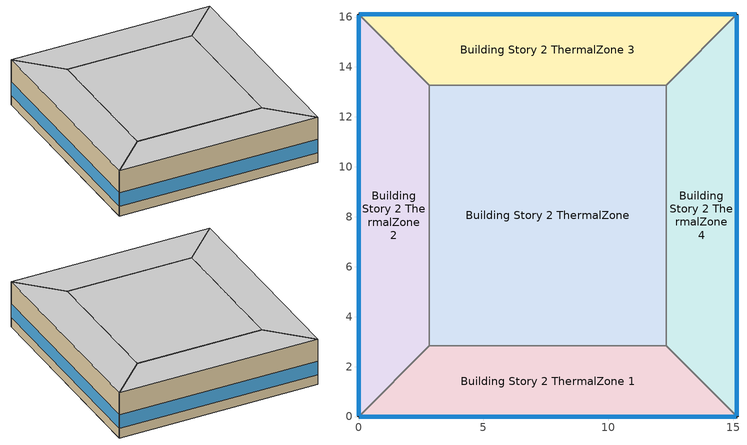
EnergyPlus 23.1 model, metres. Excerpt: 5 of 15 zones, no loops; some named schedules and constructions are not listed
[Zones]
Building Story 2 ThermalZone
 floor adiabatic (Typical Interior Floor): 12.33,2.83 2.83,2.83 2.83,13.28 12.33,13.28 z3.6
 wall adiabatic (Typical Interior Wall): 2.83,2.83 12.33,2.83 12.33,13.28 2.83,13.28 2.83,2.83 z3.6:7.2
 ceiling adiabatic (Typical Interior Ceiling): 12.33,13.28 2.83,13.28 2.83,2.83 12.33,2.83 z7.2
Building Story 2 ThermalZone 1
 floor adiabatic (Typical Interior Ceiling): 15.16,0 0,0 2.83,2.83 12.33,2.83 z3.6
 wall outside (Typical Insulated Steel Framed Exterior Wall R-20.41): 0,0 15.16,0 z3.6:7.2
 wall adiabatic (Typical Interior Wall): 15.16,0 12.33,2.83 2.83,2.83 0,0 z3.6:7.2
 window (U 0.48 SHGC 0.40 Dbl Ref-D Clr 6mm/13mm): 0.03,0 15.13,0 z4.36:5.45
 ceiling adiabatic (Typical Interior Ceiling): 12.33,2.83 2.83,2.83 0,0 15.16,0 z7.2
Building Story 2 ThermalZone 2
 floor adiabatic (Typical Interior Ceiling): 0,0 0,16.1 2.83,13.28 2.83,2.83 z3.6
 wall outside (Typical Insulated Steel Framed Exterior Wall R-20.41): 0,16.1 0,0 z3.6:7.2
 wall adiabatic (Typical Interior Wall): 0,0 2.83,2.83 2.83,13.28 0,16.1 z3.6:7.2
 window (U 0.48 SHGC 0.40 Dbl Ref-D Clr 6mm/13mm): 0,16.08 0,0.03 z4.36:5.45
 ceiling adiabatic (Typical Interior Ceiling): 2.83,2.83 2.83,13.28 0,16.1 0,0 z7.2
Building Story 2 ThermalZone 3
 floor adiabatic (Typical Interior Ceiling): 0,16.1 15.16,16.1 12.33,13.28 2.83,13.28 z3.6
 wall outside (Typical Insulated Steel Framed Exterior Wall R-20.41): 15.16,16.1 0,16.1 z3.6:7.2
 wall adiabatic (Typical Interior Wall): 0,16.1 2.83,13.28 12.33,13.28 15.16,16.1 z3.6:7.2
 window (U 0.48 SHGC 0.40 Dbl Ref-D Clr 6mm/13mm): 15.13,16.1 0.03,16.1 z4.36:5.45
 ceiling adiabatic (Typical Interior Ceiling): 2.83,13.28 12.33,13.28 15.16,16.1 0,16.1 z7.2
Building Story 2 ThermalZone 4
 floor adiabatic (Typical Interior Ceiling): 15.16,16.1 15.16,0 12.33,2.83 12.33,13.28 z3.6
 wall outside (Typical Insulated Steel Framed Exterior Wall R-20.41): 15.16,0 15.16,16.1 z3.6:7.2
 wall adiabatic (Typical Interior Wall): 15.16,16.1 12.33,13.28 12.33,2.83 15.16,0 z3.6:7.2
 window (U 0.48 SHGC 0.40 Dbl Ref-D Clr 6mm/13mm): 15.16,0.03 15.16,16.08 z4.36:5.45
 ceiling adiabatic (Typical Interior Ceiling): 12.33,13.28 12.33,2.83 15.16,0 15.16,16.1 z7.2
[Schedule:Week:Daily]
SchoolSecondary BLDG_LIGHT_LOBBYFLR1_SCH_2013 Week Rule - Jul3-Aug27: SchoolSecondary BLDG_LIGHT_LOBBYFLR1_SCH_2013 Wknd Day 1, SchoolSecondary BLDG_LIGHT_LOBBYFLR1_SCH_2013 Wkdy Day 1, SchoolSecondary BLDG_LIGHT_LOBBYFLR1_SCH_2013 Wkdy Day 1, SchoolSecondary BLDG_LIGHT_LOBBYFLR1_SCH_2013 Wkdy Day 1, SchoolSecondary BLDG_LIGHT_LOBBYFLR1_SCH_2013 Wkdy Day 1, SchoolSecondary BLDG_LIGHT_LOBBYFLR1_SCH_2013 Wkdy Day 1, SchoolSecondary BLDG_LIGHT_LOBBYFLR1_SCH_2013 Wknd Day 1, SchoolSecondary BLDG_LIGHT_LOBBYFLR1_SCH_2013 Default, SchoolSecondary BLDG_LIGHT_LOBBYFLR1_SCH_2013 Summer Design Day, SchoolSecondary BLDG_LIGHT_LOBBYFLR1_SCH_2013 Winter Design Day, SchoolSecondary BLDG_LIGHT_LOBBYFLR1_SCH_2013 Default, SchoolSecondary BLDG_LIGHT_LOBBYFLR1_SCH_2013 Default
SchoolSecondary BLDG_LIGHT_LOBBYFLR1_SCH_2013 Week Rule - Aug28-Sep3: SchoolSecondary BLDG_LIGHT_LOBBYFLR1_SCH_2013 Wknd Day 1, SchoolSecondary BLDG_LIGHT_LOBBYFLR1_SCH_2013 Wkdy Day 1, SchoolSecondary BLDG_LIGHT_LOBBYFLR1_SCH_2013 Wkdy Day 1, SchoolSecondary BLDG_LIGHT_LOBBYFLR1_SCH_2013 Wkdy Day 1, SchoolSecondary BLDG_LIGHT_LOBBYFLR1_SCH_2013 Wkdy Day 2, SchoolSecondary BLDG_LIGHT_LOBBYFLR1_SCH_2013 Wkdy Day 2, SchoolSecondary BLDG_LIGHT_LOBBYFLR1_SCH_2013 Default, SchoolSecondary BLDG_LIGHT_LOBBYFLR1_SCH_2013 Default, SchoolSecondary BLDG_LIGHT_LOBBYFLR1_SCH_2013 Summer Design Day, SchoolSecondary BLDG_LIGHT_LOBBYFLR1_SCH_2013 Winter Design Day, SchoolSecondary BLDG_LIGHT_LOBBYFLR1_SCH_2013 Default, SchoolSecondary BLDG_LIGHT_LOBBYFLR1_SCH_2013 Default
SchoolSecondary BLDG_LIGHT_LOBBYFLR1_SCH_2013 Week Rule - Sep4-Dec31: SchoolSecondary BLDG_LIGHT_LOBBYFLR1_SCH_2013 Default, SchoolSecondary BLDG_LIGHT_LOBBYFLR1_SCH_2013 Wkdy Day 2, SchoolSecondary BLDG_LIGHT_LOBBYFLR1_SCH_2013 Wkdy Day 2, SchoolSecondary BLDG_LIGHT_LOBBYFLR1_SCH_2013 Wkdy Day 2, SchoolSecondary BLDG_LIGHT_LOBBYFLR1_SCH_2013 Wkdy Day 2, SchoolSecondary BLDG_LIGHT_LOBBYFLR1_SCH_2013 Wkdy Day 2, SchoolSecondary BLDG_LIGHT_LOBBYFLR1_SCH_2013 Default, SchoolSecondary BLDG_LIGHT_LOBBYFLR1_SCH_2013 Default, SchoolSecondary BLDG_LIGHT_LOBBYFLR1_SCH_2013 Summer Design Day, SchoolSecondary BLDG_LIGHT_LOBBYFLR1_SCH_2013 Winter Design Day, SchoolSecondary BLDG_LIGHT_LOBBYFLR1_SCH_2013 Default, SchoolSecondary BLDG_LIGHT_LOBBYFLR1_SCH_2013 Default
SchoolSecondary BLDG_LIGHT_MECHANICAL_SCH_2013 Week Rule - Jan1-Jan1: SchoolSecondary BLDG_LIGHT_MECHANICAL_SCH_2013 Wknd Day, SchoolSecondary BLDG_LIGHT_MECHANICAL_SCH_2013 Wknd Day, SchoolSecondary BLDG_LIGHT_MECHANICAL_SCH_2013 Wknd Day, SchoolSecondary BLDG_LIGHT_MECHANICAL_SCH_2013 Wknd Day, SchoolSecondary BLDG_LIGHT_MECHANICAL_SCH_2013 Wknd Day, SchoolSecondary BLDG_LIGHT_MECHANICAL_SCH_2013 Wknd Day, SchoolSecondary BLDG_LIGHT_MECHANICAL_SCH_2013 Wknd Day, SchoolSecondary BLDG_LIGHT_MECHANICAL_SCH_2013 Default, SchoolSecondary BLDG_LIGHT_MECHANICAL_SCH_2013 Summer Design Day, SchoolSecondary BLDG_LIGHT_MECHANICAL_SCH_2013 Winter Design Day, SchoolSecondary BLDG_LIGHT_MECHANICAL_SCH_2013 Default, SchoolSecondary BLDG_LIGHT_MECHANICAL_SCH_2013 Default
SchoolSecondary BLDG_LIGHT_MECHANICAL_SCH_2013 Week Rule - Jan2-Jun25: SchoolSecondary BLDG_LIGHT_MECHANICAL_SCH_2013 Wknd Day, SchoolSecondary BLDG_LIGHT_MECHANICAL_SCH_2013 Wkdy Day, SchoolSecondary BLDG_LIGHT_MECHANICAL_SCH_2013 Wkdy Day, SchoolSecondary BLDG_LIGHT_MECHANICAL_SCH_2013 Wkdy Day, SchoolSecondary BLDG_LIGHT_MECHANICAL_SCH_2013 Wkdy Day, SchoolSecondary BLDG_LIGHT_MECHANICAL_SCH_2013 Wkdy Day, SchoolSecondary BLDG_LIGHT_MECHANICAL_SCH_2013 Wknd Day, SchoolSecondary BLDG_LIGHT_MECHANICAL_SCH_2013 Default, SchoolSecondary BLDG_LIGHT_MECHANICAL_SCH_2013 Summer Design Day, SchoolSecondary BLDG_LIGHT_MECHANICAL_SCH_2013 Winter Design Day, SchoolSecondary BLDG_LIGHT_MECHANICAL_SCH_2013 Default, SchoolSecondary BLDG_LIGHT_MECHANICAL_SCH_2013 Default
SchoolSecondary BLDG_LIGHT_MECHANICAL_SCH_2013 Week Rule - Jun26-Jul2: SchoolSecondary BLDG_LIGHT_MECHANICAL_SCH_2013 Wknd Day, SchoolSecondary BLDG_LIGHT_MECHANICAL_SCH_2013 Wkdy Day, SchoolSecondary BLDG_LIGHT_MECHANICAL_SCH_2013 Wkdy Day, SchoolSecondary BLDG_LIGHT_MECHANICAL_SCH_2013 Wkdy Day, SchoolSecondary BLDG_LIGHT_MECHANICAL_SCH_2013 Wkdy Day, SchoolSecondary BLDG_LIGHT_MECHANICAL_SCH_2013 Wkdy Day 1, SchoolSecondary BLDG_LIGHT_MECHANICAL_SCH_2013 Wknd Day 1, SchoolSecondary BLDG_LIGHT_MECHANICAL_SCH_2013 Default, SchoolSecondary BLDG_LIGHT_MECHANICAL_SCH_2013 Summer Design Day, SchoolSecondary BLDG_LIGHT_MECHANICAL_SCH_2013 Winter Design Day, SchoolSecondary BLDG_LIGHT_MECHANICAL_SCH_2013 Default, SchoolSecondary BLDG_LIGHT_MECHANICAL_SCH_2013 Default
SchoolSecondary BLDG_LIGHT_MECHANICAL_SCH_2013 Week Rule - Jul3-Aug27: SchoolSecondary BLDG_LIGHT_MECHANICAL_SCH_2013 Wknd Day 1, SchoolSecondary BLDG_LIGHT_MECHANICAL_SCH_2013 Wkdy Day 1, SchoolSecondary BLDG_LIGHT_MECHANICAL_SCH_2013 Wkdy Day 1, SchoolSecondary BLDG_LIGHT_MECHANICAL_SCH_2013 Wkdy Day 1, SchoolSecondary BLDG_LIGHT_MECHANICAL_SCH_2013 Wkdy Day 1, SchoolSecondary BLDG_LIGHT_MECHANICAL_SCH_2013 Wkdy Day 1, SchoolSecondary BLDG_LIGHT_MECHANICAL_SCH_2013 Wknd Day 1, SchoolSecondary BLDG_LIGHT_MECHANICAL_SCH_2013 Default, SchoolSecondary BLDG_LIGHT_MECHANICAL_SCH_2013 Summer Design Day, SchoolSecondary BLDG_LIGHT_MECHANICAL_SCH_2013 Winter Design Day, SchoolSecondary BLDG_LIGHT_MECHANICAL_SCH_2013 Default, SchoolSecondary BLDG_LIGHT_MECHANICAL_SCH_2013 Default
SchoolSecondary BLDG_LIGHT_MECHANICAL_SCH_2013 Week Rule - Aug28-Sep3: SchoolSecondary BLDG_LIGHT_MECHANICAL_SCH_2013 Wknd Day 1, SchoolSecondary BLDG_LIGHT_MECHANICAL_SCH_2013 Wkdy Day 1, SchoolSecondary BLDG_LIGHT_MECHANICAL_SCH_2013 Wkdy Day 1, SchoolSecondary BLDG_LIGHT_MECHANICAL_SCH_2013 Wkdy Day 1, SchoolSecondary BLDG_LIGHT_MECHANICAL_SCH_2013 Wkdy Day 2, SchoolSecondary BLDG_LIGHT_MECHANICAL_SCH_2013 Wkdy Day 2, SchoolSecondary BLDG_LIGHT_MECHANICAL_SCH_2013 Default, SchoolSecondary BLDG_LIGHT_MECHANICAL_SCH_2013 Default, SchoolSecondary BLDG_LIGHT_MECHANICAL_SCH_2013 Summer Design Day, SchoolSecondary BLDG_LIGHT_MECHANICAL_SCH_2013 Winter Design Day, SchoolSecondary BLDG_LIGHT_MECHANICAL_SCH_2013 Default, SchoolSecondary BLDG_LIGHT_MECHANICAL_SCH_2013 Default
SchoolSecondary BLDG_LIGHT_MECHANICAL_SCH_2013 Week Rule - Sep4-Dec31: SchoolSecondary BLDG_LIGHT_MECHANICAL_SCH_2013 Default, SchoolSecondary BLDG_LIGHT_MECHANICAL_SCH_2013 Wkdy Day 2, SchoolSecondary BLDG_LIGHT_MECHANICAL_SCH_2013 Wkdy Day 2, SchoolSecondary BLDG_LIGHT_MECHANICAL_SCH_2013 Wkdy Day 2, SchoolSecondary BLDG_LIGHT_MECHANICAL_SCH_2013 Wkdy Day 2, SchoolSecondary BLDG_LIGHT_MECHANICAL_SCH_2013 Wkdy Day 2, SchoolSecondary BLDG_LIGHT_MECHANICAL_SCH_2013 Default, SchoolSecondary BLDG_LIGHT_MECHANICAL_SCH_2013 Default, SchoolSecondary BLDG_LIGHT_MECHANICAL_SCH_2013 Summer Design Day, SchoolSecondary BLDG_LIGHT_MECHANICAL_SCH_2013 Winter Design Day, SchoolSecondary BLDG_LIGHT_MECHANICAL_SCH_2013 Default, SchoolSecondary BLDG_LIGHT_MECHANICAL_SCH_2013 Default
SchoolSecondary BLDG_LIGHT_OFFICE_SCH_2013 Week Rule - Jan1-Jan1: SchoolSecondary BLDG_LIGHT_OFFICE_SCH_2013 Wknd Day, SchoolSecondary BLDG_LIGHT_OFFICE_SCH_2013 Wknd Day, SchoolSecondary BLDG_LIGHT_OFFICE_SCH_2013 Wknd Day, SchoolSecondary BLDG_LIGHT_OFFICE_SCH_2013 Wknd Day, SchoolSecondary BLDG_LIGHT_OFFICE_SCH_2013 Wknd Day, SchoolSecondary BLDG_LIGHT_OFFICE_SCH_2013 Wknd Day, SchoolSecondary BLDG_LIGHT_OFFICE_SCH_2013 Wknd Day, SchoolSecondary BLDG_LIGHT_OFFICE_SCH_2013 Default, SchoolSecondary BLDG_LIGHT_OFFICE_SCH_2013 Summer Design Day, SchoolSecondary BLDG_LIGHT_OFFICE_SCH_2013 Winter Design Day, SchoolSecondary BLDG_LIGHT_OFFICE_SCH_2013 Default, SchoolSecondary BLDG_LIGHT_OFFICE_SCH_2013 Default
SchoolSecondary BLDG_LIGHT_OFFICE_SCH_2013 Week Rule - Jan2-Jun25: SchoolSecondary BLDG_LIGHT_OFFICE_SCH_2013 Wknd Day, SchoolSecondary BLDG_LIGHT_OFFICE_SCH_2013 Wkdy Day, SchoolSecondary BLDG_LIGHT_OFFICE_SCH_2013 Wkdy Day, SchoolSecondary BLDG_LIGHT_OFFICE_SCH_2013 Wkdy Day, SchoolSecondary BLDG_LIGHT_OFFICE_SCH_2013 Wkdy Day, SchoolSecondary BLDG_LIGHT_OFFICE_SCH_2013 Wkdy Day, SchoolSecondary BLDG_LIGHT_OFFICE_SCH_2013 Wknd Day, SchoolSecondary BLDG_LIGHT_OFFICE_SCH_2013 Default, SchoolSecondary BLDG_LIGHT_OFFICE_SCH_2013 Summer Design Day, SchoolSecondary BLDG_LIGHT_OFFICE_SCH_2013 Winter Design Day, SchoolSecondary BLDG_LIGHT_OFFICE_SCH_2013 Default, SchoolSecondary BLDG_LIGHT_OFFICE_SCH_2013 Default
SchoolSecondary BLDG_LIGHT_OFFICE_SCH_2013 Week Rule - Jun26-Jul2: SchoolSecondary BLDG_LIGHT_OFFICE_SCH_2013 Wknd Day, SchoolSecondary BLDG_LIGHT_OFFICE_SCH_2013 Wkdy Day, SchoolSecondary BLDG_LIGHT_OFFICE_SCH_2013 Wkdy Day, SchoolSecondary BLDG_LIGHT_OFFICE_SCH_2013 Wkdy Day, SchoolSecondary BLDG_LIGHT_OFFICE_SCH_2013 Wkdy Day, SchoolSecondary BLDG_LIGHT_OFFICE_SCH_2013 Wkdy Day 1, SchoolSecondary BLDG_LIGHT_OFFICE_SCH_2013 Wknd Day 1, SchoolSecondary BLDG_LIGHT_OFFICE_SCH_2013 Default, SchoolSecondary BLDG_LIGHT_OFFICE_SCH_2013 Summer Design Day, SchoolSecondary BLDG_LIGHT_OFFICE_SCH_2013 Winter Design Day, SchoolSecondary BLDG_LIGHT_OFFICE_SCH_2013 Default, SchoolSecondary BLDG_LIGHT_OFFICE_SCH_2013 Default
SchoolSecondary BLDG_LIGHT_OFFICE_SCH_2013 Week Rule - Jul3-Aug27: SchoolSecondary BLDG_LIGHT_OFFICE_SCH_2013 Wknd Day 1, SchoolSecondary BLDG_LIGHT_OFFICE_SCH_2013 Wkdy Day 1, SchoolSecondary BLDG_LIGHT_OFFICE_SCH_2013 Wkdy Day 1, SchoolSecondary BLDG_LIGHT_OFFICE_SCH_2013 Wkdy Day 1, SchoolSecondary BLDG_LIGHT_OFFICE_SCH_2013 Wkdy Day 1, SchoolSecondary BLDG_LIGHT_OFFICE_SCH_2013 Wkdy Day 1, SchoolSecondary BLDG_LIGHT_OFFICE_SCH_2013 Wknd Day 1, SchoolSecondary BLDG_LIGHT_OFFICE_SCH_2013 Default, SchoolSecondary BLDG_LIGHT_OFFICE_SCH_2013 Summer Design Day, SchoolSecondary BLDG_LIGHT_OFFICE_SCH_2013 Winter Design Day, SchoolSecondary BLDG_LIGHT_OFFICE_SCH_2013 Default, SchoolSecondary BLDG_LIGHT_OFFICE_SCH_2013 Default
SchoolSecondary BLDG_LIGHT_OFFICE_SCH_2013 Week Rule - Aug28-Sep3: SchoolSecondary BLDG_LIGHT_OFFICE_SCH_2013 Wknd Day 1, SchoolSecondary BLDG_LIGHT_OFFICE_SCH_2013 Wkdy Day 1, SchoolSecondary BLDG_LIGHT_OFFICE_SCH_2013 Wkdy Day 1, SchoolSecondary BLDG_LIGHT_OFFICE_SCH_2013 Wkdy Day 1, SchoolSecondary BLDG_LIGHT_OFFICE_SCH_2013 Wkdy Day 2, SchoolSecondary BLDG_LIGHT_OFFICE_SCH_2013 Wkdy Day 2, SchoolSecondary BLDG_LIGHT_OFFICE_SCH_2013 Default, SchoolSecondary BLDG_LIGHT_OFFICE_SCH_2013 Default, SchoolSecondary BLDG_LIGHT_OFFICE_SCH_2013 Summer Design Day, SchoolSecondary BLDG_LIGHT_OFFICE_SCH_2013 Winter Design Day, SchoolSecondary BLDG_LIGHT_OFFICE_SCH_2013 Default, SchoolSecondary BLDG_LIGHT_OFFICE_SCH_2013 Default
SchoolSecondary BLDG_LIGHT_OFFICE_SCH_2013 Week Rule - Sep4-Dec31: SchoolSecondary BLDG_LIGHT_OFFICE_SCH_2013 Default, SchoolSecondary BLDG_LIGHT_OFFICE_SCH_2013 Wkdy Day 2, SchoolSecondary BLDG_LIGHT_OFFICE_SCH_2013 Wkdy Day 2, SchoolSecondary BLDG_LIGHT_OFFICE_SCH_2013 Wkdy Day 2, SchoolSecondary BLDG_LIGHT_OFFICE_SCH_2013 Wkdy Day 2, SchoolSecondary BLDG_LIGHT_OFFICE_SCH_2013 Wkdy Day 2, SchoolSecondary BLDG_LIGHT_OFFICE_SCH_2013 Default, SchoolSecondary BLDG_LIGHT_OFFICE_SCH_2013 Default, SchoolSecondary BLDG_LIGHT_OFFICE_SCH_2013 Summer Design Day, SchoolSecondary BLDG_LIGHT_OFFICE_SCH_2013 Winter Design Day, SchoolSecondary BLDG_LIGHT_OFFICE_SCH_2013 Default, SchoolSecondary BLDG_LIGHT_OFFICE_SCH_2013 Default
SchoolSecondary BLDG_LIGHT_BATH_SCH_2013 Week Rule - Jan1-Jan1: SchoolSecondary BLDG_LIGHT_BATH_SCH_2013 Wknd Day, SchoolSecondary BLDG_LIGHT_BATH_SCH_2013 Wknd Day, SchoolSecondary BLDG_LIGHT_BATH_SCH_2013 Wknd Day, SchoolSecondary BLDG_LIGHT_BATH_SCH_2013 Wknd Day, SchoolSecondary BLDG_LIGHT_BATH_SCH_2013 Wknd Day, SchoolSecondary BLDG_LIGHT_BATH_SCH_2013 Wknd Day, SchoolSecondary BLDG_LIGHT_BATH_SCH_2013 Wknd Day, SchoolSecondary BLDG_LIGHT_BATH_SCH_2013 Default, SchoolSecondary BLDG_LIGHT_BATH_SCH_2013 Summer Design Day, SchoolSecondary BLDG_LIGHT_BATH_SCH_2013 Winter Design Day, SchoolSecondary BLDG_LIGHT_BATH_SCH_2013 Default, SchoolSecondary BLDG_LIGHT_BATH_SCH_2013 Default
SchoolSecondary BLDG_LIGHT_BATH_SCH_2013 Week Rule - Jan2-Jun25: SchoolSecondary BLDG_LIGHT_BATH_SCH_2013 Wknd Day, SchoolSecondary BLDG_LIGHT_BATH_SCH_2013 Wkdy Day, SchoolSecondary BLDG_LIGHT_BATH_SCH_2013 Wkdy Day, SchoolSecondary BLDG_LIGHT_BATH_SCH_2013 Wkdy Day, SchoolSecondary BLDG_LIGHT_BATH_SCH_2013 Wkdy Day, SchoolSecondary BLDG_LIGHT_BATH_SCH_2013 Wkdy Day, SchoolSecondary BLDG_LIGHT_BATH_SCH_2013 Wknd Day, SchoolSecondary BLDG_LIGHT_BATH_SCH_2013 Default, SchoolSecondary BLDG_LIGHT_BATH_SCH_2013 Summer Design Day, SchoolSecondary BLDG_LIGHT_BATH_SCH_2013 Winter Design Day, SchoolSecondary BLDG_LIGHT_BATH_SCH_2013 Default, SchoolSecondary BLDG_LIGHT_BATH_SCH_2013 Default
SchoolSecondary BLDG_LIGHT_BATH_SCH_2013 Week Rule - Jun26-Jul2: SchoolSecondary BLDG_LIGHT_BATH_SCH_2013 Wknd Day, SchoolSecondary BLDG_LIGHT_BATH_SCH_2013 Wkdy Day, SchoolSecondary BLDG_LIGHT_BATH_SCH_2013 Wkdy Day, SchoolSecondary BLDG_LIGHT_BATH_SCH_2013 Wkdy Day, SchoolSecondary BLDG_LIGHT_BATH_SCH_2013 Wkdy Day, SchoolSecondary BLDG_LIGHT_BATH_SCH_2013 Wkdy Day 1, SchoolSecondary BLDG_LIGHT_BATH_SCH_2013 Wknd Day 1, SchoolSecondary BLDG_LIGHT_BATH_SCH_2013 Default, SchoolSecondary BLDG_LIGHT_BATH_SCH_2013 Summer Design Day, SchoolSecondary BLDG_LIGHT_BATH_SCH_2013 Winter Design Day, SchoolSecondary BLDG_LIGHT_BATH_SCH_2013 Default, SchoolSecondary BLDG_LIGHT_BATH_SCH_2013 Default
SchoolSecondary BLDG_LIGHT_BATH_SCH_2013 Week Rule - Jul3-Aug27: SchoolSecondary BLDG_LIGHT_BATH_SCH_2013 Wknd Day 1, SchoolSecondary BLDG_LIGHT_BATH_SCH_2013 Wkdy Day 1, SchoolSecondary BLDG_LIGHT_BATH_SCH_2013 Wkdy Day 1, SchoolSecondary BLDG_LIGHT_BATH_SCH_2013 Wkdy Day 1, SchoolSecondary BLDG_LIGHT_BATH_SCH_2013 Wkdy Day 1, SchoolSecondary BLDG_LIGHT_BATH_SCH_2013 Wkdy Day 1, SchoolSecondary BLDG_LIGHT_BATH_SCH_2013 Wknd Day 1, SchoolSecondary BLDG_LIGHT_BATH_SCH_2013 Default, SchoolSecondary BLDG_LIGHT_BATH_SCH_2013 Summer Design Day, SchoolSecondary BLDG_LIGHT_BATH_SCH_2013 Winter Design Day, SchoolSecondary BLDG_LIGHT_BATH_SCH_2013 Default, SchoolSecondary BLDG_LIGHT_BATH_SCH_2013 Default
SchoolSecondary BLDG_LIGHT_BATH_SCH_2013 Week Rule - Aug28-Sep3: SchoolSecondary BLDG_LIGHT_BATH_SCH_2013 Wknd Day 1, SchoolSecondary BLDG_LIGHT_BATH_SCH_2013 Wkdy Day 1, SchoolSecondary BLDG_LIGHT_BATH_SCH_2013 Wkdy Day 1, SchoolSecondary BLDG_LIGHT_BATH_SCH_2013 Wkdy Day 1, SchoolSecondary BLDG_LIGHT_BATH_SCH_2013 Wkdy Day 2, SchoolSecondary BLDG_LIGHT_BATH_SCH_2013 Wkdy Day 2, SchoolSecondary BLDG_LIGHT_BATH_SCH_2013 Default, SchoolSecondary BLDG_LIGHT_BATH_SCH_2013 Default, SchoolSecondary BLDG_LIGHT_BATH_SCH_2013 Summer Design Day, SchoolSecondary BLDG_LIGHT_BATH_SCH_2013 Winter Design Day, SchoolSecondary BLDG_LIGHT_BATH_SCH_2013 Default, SchoolSecondary BLDG_LIGHT_BATH_SCH_2013 Default
SchoolSecondary BLDG_LIGHT_BATH_SCH_2013 Week Rule - Sep4-Dec31: SchoolSecondary BLDG_LIGHT_BATH_SCH_2013 Default, SchoolSecondary BLDG_LIGHT_BATH_SCH_2013 Wkdy Day 2, SchoolSecondary BLDG_LIGHT_BATH_SCH_2013 Wkdy Day 2, SchoolSecondary BLDG_LIGHT_BATH_SCH_2013 Wkdy Day 2, SchoolSecondary BLDG_LIGHT_BATH_SCH_2013 Wkdy Day 2, SchoolSecondary BLDG_LIGHT_BATH_SCH_2013 Wkdy Day 2, SchoolSecondary BLDG_LIGHT_BATH_SCH_2013 Default, SchoolSecondary BLDG_LIGHT_BATH_SCH_2013 Default, SchoolSecondary BLDG_LIGHT_BATH_SCH_2013 Summer Design Day, SchoolSecondary BLDG_LIGHT_BATH_SCH_2013 Winter Design Day, SchoolSecondary BLDG_LIGHT_BATH_SCH_2013 Default, SchoolSecondary BLDG_LIGHT_BATH_SCH_2013 Default
SchoolSecondary BLDG_OCC_SCH_Auditorium Week Rule - Jan1-Jan1: SchoolSecondary BLDG_OCC_SCH_Auditorium Wknd Day, SchoolSecondary BLDG_OCC_SCH_Auditorium Wknd Day, SchoolSecondary BLDG_OCC_SCH_Auditorium Wknd Day, SchoolSecondary BLDG_OCC_SCH_Auditorium Wknd Day, SchoolSecondary BLDG_OCC_SCH_Auditorium Wknd Day, SchoolSecondary BLDG_OCC_SCH_Auditorium Wknd Day, SchoolSecondary BLDG_OCC_SCH_Auditorium Wknd Day, SchoolSecondary BLDG_OCC_SCH_Auditorium Default, SchoolSecondary BLDG_OCC_SCH_Auditorium Summer Design Day, SchoolSecondary BLDG_OCC_SCH_Auditorium Winter Design Day, SchoolSecondary BLDG_OCC_SCH_Auditorium Default, SchoolSecondary BLDG_OCC_SCH_Auditorium Default
SchoolSecondary BLDG_OCC_SCH_Auditorium Week Rule - Jan2-Jun25: SchoolSecondary BLDG_OCC_SCH_Auditorium Wknd Day, SchoolSecondary BLDG_OCC_SCH_Auditorium Wkdy|SmrDsn Day, SchoolSecondary BLDG_OCC_SCH_Auditorium Wkdy|SmrDsn Day, SchoolSecondary BLDG_OCC_SCH_Auditorium Wkdy|SmrDsn Day, SchoolSecondary BLDG_OCC_SCH_Auditorium Wkdy|SmrDsn Day, SchoolSecondary BLDG_OCC_SCH_Auditorium Wkdy|SmrDsn Day, SchoolSecondary BLDG_OCC_SCH_Auditorium Wknd Day, SchoolSecondary BLDG_OCC_SCH_Auditorium Default, SchoolSecondary BLDG_OCC_SCH_Auditorium Summer Design Day, SchoolSecondary BLDG_OCC_SCH_Auditorium Winter Design Day, SchoolSecondary BLDG_OCC_SCH_Auditorium Default, SchoolSecondary BLDG_OCC_SCH_Auditorium Default
SchoolSecondary BLDG_OCC_SCH_Auditorium Week Rule - Jun26-Jul2: SchoolSecondary BLDG_OCC_SCH_Auditorium Wknd Day, SchoolSecondary BLDG_OCC_SCH_Auditorium Wkdy|SmrDsn Day, SchoolSecondary BLDG_OCC_SCH_Auditorium Wkdy|SmrDsn Day, SchoolSecondary BLDG_OCC_SCH_Auditorium Wkdy|SmrDsn Day, SchoolSecondary BLDG_OCC_SCH_Auditorium Wkdy|SmrDsn Day, SchoolSecondary BLDG_OCC_SCH_Auditorium Wkdy|SmrDsn Day 1, SchoolSecondary BLDG_OCC_SCH_Auditorium Wknd Day 1, SchoolSecondary BLDG_OCC_SCH_Auditorium Default, SchoolSecondary BLDG_OCC_SCH_Auditorium Summer Design Day, SchoolSecondary BLDG_OCC_SCH_Auditorium Winter Design Day, SchoolSecondary BLDG_OCC_SCH_Auditorium Default, SchoolSecondary BLDG_OCC_SCH_Auditorium Default
SchoolSecondary BLDG_OCC_SCH_Auditorium Week Rule - Jul3-Aug27: SchoolSecondary BLDG_OCC_SCH_Auditorium Wknd Day 1, SchoolSecondary BLDG_OCC_SCH_Auditorium Wkdy|SmrDsn Day 1, SchoolSecondary BLDG_OCC_SCH_Auditorium Wkdy|SmrDsn Day 1, SchoolSecondary BLDG_OCC_SCH_Auditorium Wkdy|SmrDsn Day 1, SchoolSecondary BLDG_OCC_SCH_Auditorium Wkdy|SmrDsn Day 1, SchoolSecondary BLDG_OCC_SCH_Auditorium Wkdy|SmrDsn Day 1, SchoolSecondary BLDG_OCC_SCH_Auditorium Wknd Day 1, SchoolSecondary BLDG_OCC_SCH_Auditorium Default, SchoolSecondary BLDG_OCC_SCH_Auditorium Summer Design Day, SchoolSecondary BLDG_OCC_SCH_Auditorium Winter Design Day, SchoolSecondary BLDG_OCC_SCH_Auditorium Default, SchoolSecondary BLDG_OCC_SCH_Auditorium Default
SchoolSecondary BLDG_OCC_SCH_Auditorium Week Rule - Aug28-Sep3: SchoolSecondary BLDG_OCC_SCH_Auditorium Wknd Day 1, SchoolSecondary BLDG_OCC_SCH_Auditorium Wkdy|SmrDsn Day 1, SchoolSecondary BLDG_OCC_SCH_Auditorium Wkdy|SmrDsn Day 1, SchoolSecondary BLDG_OCC_SCH_Auditorium Wkdy|SmrDsn Day 1, SchoolSecondary BLDG_OCC_SCH_Auditorium Wkdy|SmrDsn Day 2, SchoolSecondary BLDG_OCC_SCH_Auditorium Wkdy|SmrDsn Day 2, SchoolSecondary BLDG_OCC_SCH_Auditorium Default, SchoolSecondary BLDG_OCC_SCH_Auditorium Default, SchoolSecondary BLDG_OCC_SCH_Auditorium Summer Design Day, SchoolSecondary BLDG_OCC_SCH_Auditorium Winter Design Day, SchoolSecondary BLDG_OCC_SCH_Auditorium Default, SchoolSecondary BLDG_OCC_SCH_Auditorium Default
SchoolSecondary BLDG_OCC_SCH_Auditorium Week Rule - Sep4-Dec31: SchoolSecondary BLDG_OCC_SCH_Auditorium Default, SchoolSecondary BLDG_OCC_SCH_Auditorium Wkdy|SmrDsn Day 2, SchoolSecondary BLDG_OCC_SCH_Auditorium Wkdy|SmrDsn Day 2, SchoolSecondary BLDG_OCC_SCH_Auditorium Wkdy|SmrDsn Day 2, SchoolSecondary BLDG_OCC_SCH_Auditorium Wkdy|SmrDsn Day 2, SchoolSecondary BLDG_OCC_SCH_Auditorium Wkdy|SmrDsn Day 2, SchoolSecondary BLDG_OCC_SCH_Auditorium Default, SchoolSecondary BLDG_OCC_SCH_Auditorium Default, SchoolSecondary BLDG_OCC_SCH_Auditorium Summer Design Day, SchoolSecondary BLDG_OCC_SCH_Auditorium Winter Design Day, SchoolSecondary BLDG_OCC_SCH_Auditorium Default, SchoolSecondary BLDG_OCC_SCH_Auditorium Default
SchoolSecondary ACTIVITY_SCH Week Rule - Jan1-Dec31: SchoolSecondary ACTIVITY_SCH Default, SchoolSecondary ACTIVITY_SCH Default, SchoolSecondary ACTIVITY_SCH Default, SchoolSecondary ACTIVITY_SCH Default, SchoolSecondary ACTIVITY_SCH Default, SchoolSecondary ACTIVITY_SCH Default, SchoolSecondary ACTIVITY_SCH Default, SchoolSecondary ACTIVITY_SCH Default, SchoolSecondary ACTIVITY_SCH Summer Design Day, SchoolSecondary ACTIVITY_SCH Winter Design Day, SchoolSecondary ACTIVITY_SCH Default, SchoolSecondary ACTIVITY_SCH Default
Work Efficiency Schedule Week Rule - Jan1-Dec31: Work Efficiency Schedule Default, Work Efficiency Schedule Default, Work Efficiency Schedule Default, Work Efficiency Schedule Default, Work Efficiency Schedule Default, Work Efficiency Schedule Default, Work Efficiency Schedule Default, Work Efficiency Schedule Default, Work Efficiency Schedule Default, Work Efficiency Schedule Default, Work Efficiency Schedule Default, Work Efficiency Schedule Default
Clothing Schedule Week Rule - Jan1-Dec31: Clothing Schedule Default Winter Clothes, Clothing Schedule Default Winter Clothes, Clothing Schedule Default Winter Clothes, Clothing Schedule Default Winter Clothes, Clothing Schedule Default Winter Clothes, Clothing Schedule Default Winter Clothes, Clothing Schedule Default Winter Clothes, Clothing Schedule Default Winter Clothes, Clothing Schedule Default Winter Clothes, Clothing Schedule Default Winter Clothes, Clothing Schedule Default Winter Clothes, Clothing Schedule Default Winter Clothes
Air Velocity Schedule Week Rule - Jan1-Dec31: Air Velocity Schedule Default, Air Velocity Schedule Default, Air Velocity Schedule Default, Air Velocity Schedule Default, Air Velocity Schedule Default, Air Velocity Schedule Default, Air Velocity Schedule Default, Air Velocity Schedule Default, Air Velocity Schedule Default, Air Velocity Schedule Default, Air Velocity Schedule Default, Air Velocity Schedule Default
SchoolSecondary BLDG_OCC_SCH_Cafeteria Week Rule - Jan1-Jan1: SchoolSecondary BLDG_OCC_SCH_Cafeteria Wknd Day, SchoolSecondary BLDG_OCC_SCH_Cafeteria Wknd Day, SchoolSecondary BLDG_OCC_SCH_Cafeteria Wknd Day, SchoolSecondary BLDG_OCC_SCH_Cafeteria Wknd Day, SchoolSecondary BLDG_OCC_SCH_Cafeteria Wknd Day, SchoolSecondary BLDG_OCC_SCH_Cafeteria Wknd Day, SchoolSecondary BLDG_OCC_SCH_Cafeteria Wknd Day, SchoolSecondary BLDG_OCC_SCH_Cafeteria Default, SchoolSecondary BLDG_OCC_SCH_Cafeteria Summer Design Day, SchoolSecondary BLDG_OCC_SCH_Cafeteria Winter Design Day, SchoolSecondary BLDG_OCC_SCH_Cafeteria Default, SchoolSecondary BLDG_OCC_SCH_Cafeteria Default
SchoolSecondary BLDG_OCC_SCH_Cafeteria Week Rule - Jan2-Jun25: SchoolSecondary BLDG_OCC_SCH_Cafeteria Wknd Day, SchoolSecondary BLDG_OCC_SCH_Cafeteria Wkdy|SmrDsn Day, SchoolSecondary BLDG_OCC_SCH_Cafeteria Wkdy|SmrDsn Day, SchoolSecondary BLDG_OCC_SCH_Cafeteria Wkdy|SmrDsn Day, SchoolSecondary BLDG_OCC_SCH_Cafeteria Wkdy|SmrDsn Day, SchoolSecondary BLDG_OCC_SCH_Cafeteria Wkdy|SmrDsn Day, SchoolSecondary BLDG_OCC_SCH_Cafeteria Wknd Day, SchoolSecondary BLDG_OCC_SCH_Cafeteria Default, SchoolSecondary BLDG_OCC_SCH_Cafeteria Summer Design Day, SchoolSecondary BLDG_OCC_SCH_Cafeteria Winter Design Day, SchoolSecondary BLDG_OCC_SCH_Cafeteria Default, SchoolSecondary BLDG_OCC_SCH_Cafeteria Default
SchoolSecondary BLDG_OCC_SCH_Cafeteria Week Rule - Jun26-Jul2: SchoolSecondary BLDG_OCC_SCH_Cafeteria Wknd Day, SchoolSecondary BLDG_OCC_SCH_Cafeteria Wkdy|SmrDsn Day, SchoolSecondary BLDG_OCC_SCH_Cafeteria Wkdy|SmrDsn Day, SchoolSecondary BLDG_OCC_SCH_Cafeteria Wkdy|SmrDsn Day, SchoolSecondary BLDG_OCC_SCH_Cafeteria Wkdy|SmrDsn Day, SchoolSecondary BLDG_OCC_SCH_Cafeteria Wkdy|SmrDsn Day 1, SchoolSecondary BLDG_OCC_SCH_Cafeteria Wknd Day 1, SchoolSecondary BLDG_OCC_SCH_Cafeteria Default, SchoolSecondary BLDG_OCC_SCH_Cafeteria Summer Design Day, SchoolSecondary BLDG_OCC_SCH_Cafeteria Winter Design Day, SchoolSecondary BLDG_OCC_SCH_Cafeteria Default, SchoolSecondary BLDG_OCC_SCH_Cafeteria Default
SchoolSecondary BLDG_OCC_SCH_Cafeteria Week Rule - Jul3-Aug27: SchoolSecondary BLDG_OCC_SCH_Cafeteria Wknd Day 1, SchoolSecondary BLDG_OCC_SCH_Cafeteria Wkdy|SmrDsn Day 1, SchoolSecondary BLDG_OCC_SCH_Cafeteria Wkdy|SmrDsn Day 1, SchoolSecondary BLDG_OCC_SCH_Cafeteria Wkdy|SmrDsn Day 1, SchoolSecondary BLDG_OCC_SCH_Cafeteria Wkdy|SmrDsn Day 1, SchoolSecondary BLDG_OCC_SCH_Cafeteria Wkdy|SmrDsn Day 1, SchoolSecondary BLDG_OCC_SCH_Cafeteria Wknd Day 1, SchoolSecondary BLDG_OCC_SCH_Cafeteria Default, SchoolSecondary BLDG_OCC_SCH_Cafeteria Summer Design Day, SchoolSecondary BLDG_OCC_SCH_Cafeteria Winter Design Day, SchoolSecondary BLDG_OCC_SCH_Cafeteria Default, SchoolSecondary BLDG_OCC_SCH_Cafeteria Default
SchoolSecondary BLDG_OCC_SCH_Cafeteria Week Rule - Aug28-Sep3: SchoolSecondary BLDG_OCC_SCH_Cafeteria Wknd Day 1, SchoolSecondary BLDG_OCC_SCH_Cafeteria Wkdy|SmrDsn Day 1, SchoolSecondary BLDG_OCC_SCH_Cafeteria Wkdy|SmrDsn Day 1, SchoolSecondary BLDG_OCC_SCH_Cafeteria Wkdy|SmrDsn Day 1, SchoolSecondary BLDG_OCC_SCH_Cafeteria Wkdy|SmrDsn Day 2, SchoolSecondary BLDG_OCC_SCH_Cafeteria Wkdy|SmrDsn Day 2, SchoolSecondary BLDG_OCC_SCH_Cafeteria Default, SchoolSecondary BLDG_OCC_SCH_Cafeteria Default, SchoolSecondary BLDG_OCC_SCH_Cafeteria Summer Design Day, SchoolSecondary BLDG_OCC_SCH_Cafeteria Winter Design Day, SchoolSecondary BLDG_OCC_SCH_Cafeteria Default, SchoolSecondary BLDG_OCC_SCH_Cafeteria Default
SchoolSecondary BLDG_OCC_SCH_Cafeteria Week Rule - Sep4-Dec31: SchoolSecondary BLDG_OCC_SCH_Cafeteria Default, SchoolSecondary BLDG_OCC_SCH_Cafeteria Wkdy|SmrDsn Day 2, SchoolSecondary BLDG_OCC_SCH_Cafeteria Wkdy|SmrDsn Day 2, SchoolSecondary BLDG_OCC_SCH_Cafeteria Wkdy|SmrDsn Day 2, SchoolSecondary BLDG_OCC_SCH_Cafeteria Wkdy|SmrDsn Day 2, SchoolSecondary BLDG_OCC_SCH_Cafeteria Wkdy|SmrDsn Day 2, SchoolSecondary BLDG_OCC_SCH_Cafeteria Default, SchoolSecondary BLDG_OCC_SCH_Cafeteria Default, SchoolSecondary BLDG_OCC_SCH_Cafeteria Summer Design Day, SchoolSecondary BLDG_OCC_SCH_Cafeteria Winter Design Day, SchoolSecondary BLDG_OCC_SCH_Cafeteria Default, SchoolSecondary BLDG_OCC_SCH_Cafeteria Default
SchoolSecondary BLDG_OCC_SCH Week Rule - Jan1-Jan1: SchoolSecondary BLDG_OCC_SCH Wknd Day, SchoolSecondary BLDG_OCC_SCH Wknd Day, SchoolSecondary BLDG_OCC_SCH Wknd Day, SchoolSecondary BLDG_OCC_SCH Wknd Day, SchoolSecondary BLDG_OCC_SCH Wknd Day, SchoolSecondary BLDG_OCC_SCH Wknd Day, SchoolSecondary BLDG_OCC_SCH Wknd Day, SchoolSecondary BLDG_OCC_SCH Default, SchoolSecondary BLDG_OCC_SCH Summer Design Day, SchoolSecondary BLDG_OCC_SCH Winter Design Day, SchoolSecondary BLDG_OCC_SCH Default, SchoolSecondary BLDG_OCC_SCH Default
SchoolSecondary BLDG_OCC_SCH Week Rule - Jan2-Jun11: SchoolSecondary BLDG_OCC_SCH Wknd Day, SchoolSecondary BLDG_OCC_SCH Wkdy|SmrDsn Day, SchoolSecondary BLDG_OCC_SCH Wkdy|SmrDsn Day, SchoolSecondary BLDG_OCC_SCH Wkdy|SmrDsn Day, SchoolSecondary BLDG_OCC_SCH Wkdy|SmrDsn Day, SchoolSecondary BLDG_OCC_SCH Wkdy|SmrDsn Day, SchoolSecondary BLDG_OCC_SCH Wknd Day, SchoolSecondary BLDG_OCC_SCH Default, SchoolSecondary BLDG_OCC_SCH Summer Design Day, SchoolSecondary BLDG_OCC_SCH Winter Design Day, SchoolSecondary BLDG_OCC_SCH Default, SchoolSecondary BLDG_OCC_SCH Default
SchoolSecondary BLDG_OCC_SCH Week Rule - Jun12-Jun18: SchoolSecondary BLDG_OCC_SCH Wknd Day, SchoolSecondary BLDG_OCC_SCH Wkdy|SmrDsn Day, SchoolSecondary BLDG_OCC_SCH Wkdy|SmrDsn Day, SchoolSecondary BLDG_OCC_SCH Wkdy|SmrDsn Day, SchoolSecondary BLDG_OCC_SCH Wkdy|SmrDsn Day 1, SchoolSecondary BLDG_OCC_SCH Wkdy|SmrDsn Day 1, SchoolSecondary BLDG_OCC_SCH Wknd Day 1, SchoolSecondary BLDG_OCC_SCH Default, SchoolSecondary BLDG_OCC_SCH Summer Design Day, SchoolSecondary BLDG_OCC_SCH Winter Design Day, SchoolSecondary BLDG_OCC_SCH Default, SchoolSecondary BLDG_OCC_SCH Default
SchoolSecondary BLDG_OCC_SCH Week Rule - Jun19-Sep10: SchoolSecondary BLDG_OCC_SCH Wknd Day 1, SchoolSecondary BLDG_OCC_SCH Wkdy|SmrDsn Day 1, SchoolSecondary BLDG_OCC_SCH Wkdy|SmrDsn Day 1, SchoolSecondary BLDG_OCC_SCH Wkdy|SmrDsn Day 1, SchoolSecondary BLDG_OCC_SCH Wkdy|SmrDsn Day 1, SchoolSecondary BLDG_OCC_SCH Wkdy|SmrDsn Day 1, SchoolSecondary BLDG_OCC_SCH Wknd Day 1, SchoolSecondary BLDG_OCC_SCH Default, SchoolSecondary BLDG_OCC_SCH Summer Design Day, SchoolSecondary BLDG_OCC_SCH Winter Design Day, SchoolSecondary BLDG_OCC_SCH Default, SchoolSecondary BLDG_OCC_SCH Default
SchoolSecondary BLDG_OCC_SCH Week Rule - Sep11-Sep17: SchoolSecondary BLDG_OCC_SCH Wknd Day 1, SchoolSecondary BLDG_OCC_SCH Wkdy|SmrDsn Day 1, SchoolSecondary BLDG_OCC_SCH Wkdy|SmrDsn Day 1, SchoolSecondary BLDG_OCC_SCH Wkdy|SmrDsn Day 1, SchoolSecondary BLDG_OCC_SCH Wkdy|SmrDsn Day 1, SchoolSecondary BLDG_OCC_SCH Wkdy|SmrDsn Day 2, SchoolSecondary BLDG_OCC_SCH Default, SchoolSecondary BLDG_OCC_SCH Default, SchoolSecondary BLDG_OCC_SCH Summer Design Day, SchoolSecondary BLDG_OCC_SCH Winter Design Day, SchoolSecondary BLDG_OCC_SCH Default, SchoolSecondary BLDG_OCC_SCH Default
SchoolSecondary BLDG_OCC_SCH Week Rule - Sep18-Dec31: SchoolSecondary BLDG_OCC_SCH Default, SchoolSecondary BLDG_OCC_SCH Wkdy|SmrDsn Day 2, SchoolSecondary BLDG_OCC_SCH Wkdy|SmrDsn Day 2, SchoolSecondary BLDG_OCC_SCH Wkdy|SmrDsn Day 2, SchoolSecondary BLDG_OCC_SCH Wkdy|SmrDsn Day 2, SchoolSecondary BLDG_OCC_SCH Wkdy|SmrDsn Day 2, SchoolSecondary BLDG_OCC_SCH Default, SchoolSecondary BLDG_OCC_SCH Default, SchoolSecondary BLDG_OCC_SCH Summer Design Day, SchoolSecondary BLDG_OCC_SCH Winter Design Day, SchoolSecondary BLDG_OCC_SCH Default, SchoolSecondary BLDG_OCC_SCH Default
SchoolSecondary BLDG_OCC_SCH_Extend Week Rule - Jan1-Jan1: SchoolSecondary BLDG_OCC_SCH_Extend Wknd Day, SchoolSecondary BLDG_OCC_SCH_Extend Wknd Day, SchoolSecondary BLDG_OCC_SCH_Extend Wknd Day, SchoolSecondary BLDG_OCC_SCH_Extend Wknd Day, SchoolSecondary BLDG_OCC_SCH_Extend Wknd Day, SchoolSecondary BLDG_OCC_SCH_Extend Wknd Day, SchoolSecondary BLDG_OCC_SCH_Extend Wknd Day, SchoolSecondary BLDG_OCC_SCH_Extend Default, SchoolSecondary BLDG_OCC_SCH_Extend Summer Design Day, SchoolSecondary BLDG_OCC_SCH_Extend Winter Design Day, SchoolSecondary BLDG_OCC_SCH_Extend Default, SchoolSecondary BLDG_OCC_SCH_Extend Default
SchoolSecondary BLDG_OCC_SCH_Extend Week Rule - Jan2-Jun25: SchoolSecondary BLDG_OCC_SCH_Extend Wknd Day, SchoolSecondary BLDG_OCC_SCH_Extend Wkdy|SmrDsn Day, SchoolSecondary BLDG_OCC_SCH_Extend Wkdy|SmrDsn Day, SchoolSecondary BLDG_OCC_SCH_Extend Wkdy|SmrDsn Day, SchoolSecondary BLDG_OCC_SCH_Extend Wkdy|SmrDsn Day, SchoolSecondary BLDG_OCC_SCH_Extend Wkdy|SmrDsn Day, SchoolSecondary BLDG_OCC_SCH_Extend Wknd Day, SchoolSecondary BLDG_OCC_SCH_Extend Default, SchoolSecondary BLDG_OCC_SCH_Extend Summer Design Day, SchoolSecondary BLDG_OCC_SCH_Extend Winter Design Day, SchoolSecondary BLDG_OCC_SCH_Extend Default, SchoolSecondary BLDG_OCC_SCH_Extend Default
SchoolSecondary BLDG_OCC_SCH_Extend Week Rule - Jun26-Jul2: SchoolSecondary BLDG_OCC_SCH_Extend Wknd Day, SchoolSecondary BLDG_OCC_SCH_Extend Wkdy|SmrDsn Day, SchoolSecondary BLDG_OCC_SCH_Extend Wkdy|SmrDsn Day, SchoolSecondary BLDG_OCC_SCH_Extend Wkdy|SmrDsn Day, SchoolSecondary BLDG_OCC_SCH_Extend Wkdy|SmrDsn Day, SchoolSecondary BLDG_OCC_SCH_Extend Wkdy|SmrDsn Day 1, SchoolSecondary BLDG_OCC_SCH_Extend Wknd Day 1, SchoolSecondary BLDG_OCC_SCH_Extend Default, SchoolSecondary BLDG_OCC_SCH_Extend Summer Design Day, SchoolSecondary BLDG_OCC_SCH_Extend Winter Design Day, SchoolSecondary BLDG_OCC_SCH_Extend Default, SchoolSecondary BLDG_OCC_SCH_Extend Default
SchoolSecondary BLDG_OCC_SCH_Extend Week Rule - Jul3-Aug27: SchoolSecondary BLDG_OCC_SCH_Extend Wknd Day 1, SchoolSecondary BLDG_OCC_SCH_Extend Wkdy|SmrDsn Day 1, SchoolSecondary BLDG_OCC_SCH_Extend Wkdy|SmrDsn Day 1, SchoolSecondary BLDG_OCC_SCH_Extend Wkdy|SmrDsn Day 1, SchoolSecondary BLDG_OCC_SCH_Extend Wkdy|SmrDsn Day 1, SchoolSecondary BLDG_OCC_SCH_Extend Wkdy|SmrDsn Day 1, SchoolSecondary BLDG_OCC_SCH_Extend Wknd Day 1, SchoolSecondary BLDG_OCC_SCH_Extend Default, SchoolSecondary BLDG_OCC_SCH_Extend Summer Design Day, SchoolSecondary BLDG_OCC_SCH_Extend Winter Design Day, SchoolSecondary BLDG_OCC_SCH_Extend Default, SchoolSecondary BLDG_OCC_SCH_Extend Default
SchoolSecondary BLDG_OCC_SCH_Extend Week Rule - Aug28-Sep3: SchoolSecondary BLDG_OCC_SCH_Extend Wknd Day 1, SchoolSecondary BLDG_OCC_SCH_Extend Wkdy|SmrDsn Day 1, SchoolSecondary BLDG_OCC_SCH_Extend Wkdy|SmrDsn Day 1, SchoolSecondary BLDG_OCC_SCH_Extend Wkdy|SmrDsn Day 1, SchoolSecondary BLDG_OCC_SCH_Extend Wkdy|SmrDsn Day 2, SchoolSecondary BLDG_OCC_SCH_Extend Wkdy|SmrDsn Day 2, SchoolSecondary BLDG_OCC_SCH_Extend Default, SchoolSecondary BLDG_OCC_SCH_Extend Default, SchoolSecondary BLDG_OCC_SCH_Extend Summer Design Day, SchoolSecondary BLDG_OCC_SCH_Extend Winter Design Day, SchoolSecondary BLDG_OCC_SCH_Extend Default, SchoolSecondary BLDG_OCC_SCH_Extend Default
SchoolSecondary BLDG_OCC_SCH_Extend Week Rule - Sep4-Dec31: SchoolSecondary BLDG_OCC_SCH_Extend Default, SchoolSecondary BLDG_OCC_SCH_Extend Wkdy|SmrDsn Day 2, SchoolSecondary BLDG_OCC_SCH_Extend Wkdy|SmrDsn Day 2, SchoolSecondary BLDG_OCC_SCH_Extend Wkdy|SmrDsn Day 2, SchoolSecondary BLDG_OCC_SCH_Extend Wkdy|SmrDsn Day 2, SchoolSecondary BLDG_OCC_SCH_Extend Wkdy|SmrDsn Day 2, SchoolSecondary BLDG_OCC_SCH_Extend Default, SchoolSecondary BLDG_OCC_SCH_Extend Default, SchoolSecondary BLDG_OCC_SCH_Extend Summer Design Day, SchoolSecondary BLDG_OCC_SCH_Extend Winter Design Day, SchoolSecondary BLDG_OCC_SCH_Extend Default, SchoolSecondary BLDG_OCC_SCH_Extend Default
SchoolSecondary BLDG_OCC_SCH_Gym Week Rule - Jan1-Jan1: SchoolSecondary BLDG_OCC_SCH_Gym Wknd Day, SchoolSecondary BLDG_OCC_SCH_Gym Wknd Day, SchoolSecondary BLDG_OCC_SCH_Gym Wknd Day, SchoolSecondary BLDG_OCC_SCH_Gym Wknd Day, SchoolSecondary BLDG_OCC_SCH_Gym Wknd Day, SchoolSecondary BLDG_OCC_SCH_Gym Wknd Day, SchoolSecondary BLDG_OCC_SCH_Gym Wknd Day, SchoolSecondary BLDG_OCC_SCH_Gym Default, SchoolSecondary BLDG_OCC_SCH_Gym Summer Design Day, SchoolSecondary BLDG_OCC_SCH_Gym Winter Design Day, SchoolSecondary BLDG_OCC_SCH_Gym Default, SchoolSecondary BLDG_OCC_SCH_Gym Default
SchoolSecondary BLDG_OCC_SCH_Gym Week Rule - Jan2-Jun25: SchoolSecondary BLDG_OCC_SCH_Gym Wknd Day, SchoolSecondary BLDG_OCC_SCH_Gym Wkdy|SmrDsn Day, SchoolSecondary BLDG_OCC_SCH_Gym Wkdy|SmrDsn Day, SchoolSecondary BLDG_OCC_SCH_Gym Wkdy|SmrDsn Day, SchoolSecondary BLDG_OCC_SCH_Gym Wkdy|SmrDsn Day, SchoolSecondary BLDG_OCC_SCH_Gym Wkdy|SmrDsn Day, SchoolSecondary BLDG_OCC_SCH_Gym Wknd Day, SchoolSecondary BLDG_OCC_SCH_Gym Default, SchoolSecondary BLDG_OCC_SCH_Gym Summer Design Day, SchoolSecondary BLDG_OCC_SCH_Gym Winter Design Day, SchoolSecondary BLDG_OCC_SCH_Gym Default, SchoolSecondary BLDG_OCC_SCH_Gym Default
SchoolSecondary BLDG_OCC_SCH_Gym Week Rule - Jun26-Jul2: SchoolSecondary BLDG_OCC_SCH_Gym Wknd Day, SchoolSecondary BLDG_OCC_SCH_Gym Wkdy|SmrDsn Day, SchoolSecondary BLDG_OCC_SCH_Gym Wkdy|SmrDsn Day, SchoolSecondary BLDG_OCC_SCH_Gym Wkdy|SmrDsn Day, SchoolSecondary BLDG_OCC_SCH_Gym Wkdy|SmrDsn Day, SchoolSecondary BLDG_OCC_SCH_Gym Wkdy|SmrDsn Day 1, SchoolSecondary BLDG_OCC_SCH_Gym Wknd Day 1, SchoolSecondary BLDG_OCC_SCH_Gym Default, SchoolSecondary BLDG_OCC_SCH_Gym Summer Design Day, SchoolSecondary BLDG_OCC_SCH_Gym Winter Design Day, SchoolSecondary BLDG_OCC_SCH_Gym Default, SchoolSecondary BLDG_OCC_SCH_Gym Default
SchoolSecondary BLDG_OCC_SCH_Gym Week Rule - Jul3-Aug27: SchoolSecondary BLDG_OCC_SCH_Gym Wknd Day 1, SchoolSecondary BLDG_OCC_SCH_Gym Wkdy|SmrDsn Day 1, SchoolSecondary BLDG_OCC_SCH_Gym Wkdy|SmrDsn Day 1, SchoolSecondary BLDG_OCC_SCH_Gym Wkdy|SmrDsn Day 1, SchoolSecondary BLDG_OCC_SCH_Gym Wkdy|SmrDsn Day 1, SchoolSecondary BLDG_OCC_SCH_Gym Wkdy|SmrDsn Day 1, SchoolSecondary BLDG_OCC_SCH_Gym Wknd Day 1, SchoolSecondary BLDG_OCC_SCH_Gym Default, SchoolSecondary BLDG_OCC_SCH_Gym Summer Design Day, SchoolSecondary BLDG_OCC_SCH_Gym Winter Design Day, SchoolSecondary BLDG_OCC_SCH_Gym Default, SchoolSecondary BLDG_OCC_SCH_Gym Default
SchoolSecondary BLDG_OCC_SCH_Gym Week Rule - Aug28-Sep3: SchoolSecondary BLDG_OCC_SCH_Gym Wknd Day 1, SchoolSecondary BLDG_OCC_SCH_Gym Wkdy|SmrDsn Day 1, SchoolSecondary BLDG_OCC_SCH_Gym Wkdy|SmrDsn Day 1, SchoolSecondary BLDG_OCC_SCH_Gym Wkdy|SmrDsn Day 1, SchoolSecondary BLDG_OCC_SCH_Gym Wkdy|SmrDsn Day 2, SchoolSecondary BLDG_OCC_SCH_Gym Wkdy|SmrDsn Day 2, SchoolSecondary BLDG_OCC_SCH_Gym Default, SchoolSecondary BLDG_OCC_SCH_Gym Default, SchoolSecondary BLDG_OCC_SCH_Gym Summer Design Day, SchoolSecondary BLDG_OCC_SCH_Gym Winter Design Day, SchoolSecondary BLDG_OCC_SCH_Gym Default, SchoolSecondary BLDG_OCC_SCH_Gym Default
SchoolSecondary BLDG_OCC_SCH_Gym Week Rule - Sep4-Dec31: SchoolSecondary BLDG_OCC_SCH_Gym Default, SchoolSecondary BLDG_OCC_SCH_Gym Wkdy|SmrDsn Day 2, SchoolSecondary BLDG_OCC_SCH_Gym Wkdy|SmrDsn Day 2, SchoolSecondary BLDG_OCC_SCH_Gym Wkdy|SmrDsn Day 2, SchoolSecondary BLDG_OCC_SCH_Gym Wkdy|SmrDsn Day 2, SchoolSecondary BLDG_OCC_SCH_Gym Wkdy|SmrDsn Day 2, SchoolSecondary BLDG_OCC_SCH_Gym Default, SchoolSecondary BLDG_OCC_SCH_Gym Default, SchoolSecondary BLDG_OCC_SCH_Gym Summer Design Day, SchoolSecondary BLDG_OCC_SCH_Gym Winter Design Day, SchoolSecondary BLDG_OCC_SCH_Gym Default, SchoolSecondary BLDG_OCC_SCH_Gym Default
SchoolSecondary BLDG_OCC_SCH_Offices Week Rule - Jan1-Jan1: SchoolSecondary BLDG_OCC_SCH_Offices Wknd Day, SchoolSecondary BLDG_OCC_SCH_Offices Wknd Day, SchoolSecondary BLDG_OCC_SCH_Offices Wknd Day, SchoolSecondary BLDG_OCC_SCH_Offices Wknd Day, SchoolSecondary BLDG_OCC_SCH_Offices Wknd Day, SchoolSecondary BLDG_OCC_SCH_Offices Wknd Day, SchoolSecondary BLDG_OCC_SCH_Offices Wknd Day, SchoolSecondary BLDG_OCC_SCH_Offices Default, SchoolSecondary BLDG_OCC_SCH_Offices Summer Design Day, SchoolSecondary BLDG_OCC_SCH_Offices Winter Design Day, SchoolSecondary BLDG_OCC_SCH_Offices Default, SchoolSecondary BLDG_OCC_SCH_Offices Default
SchoolSecondary BLDG_OCC_SCH_Offices Week Rule - Jan2-Jun25: SchoolSecondary BLDG_OCC_SCH_Offices Wknd Day, SchoolSecondary BLDG_OCC_SCH_Offices Wkdy|SmrDsn Day, SchoolSecondary BLDG_OCC_SCH_Offices Wkdy|SmrDsn Day, SchoolSecondary BLDG_OCC_SCH_Offices Wkdy|SmrDsn Day, SchoolSecondary BLDG_OCC_SCH_Offices Wkdy|SmrDsn Day, SchoolSecondary BLDG_OCC_SCH_Offices Wkdy|SmrDsn Day, SchoolSecondary BLDG_OCC_SCH_Offices Wknd Day, SchoolSecondary BLDG_OCC_SCH_Offices Default, SchoolSecondary BLDG_OCC_SCH_Offices Summer Design Day, SchoolSecondary BLDG_OCC_SCH_Offices Winter Design Day, SchoolSecondary BLDG_OCC_SCH_Offices Default, SchoolSecondary BLDG_OCC_SCH_Offices Default
SchoolSecondary BLDG_OCC_SCH_Offices Week Rule - Jun26-Jul2: SchoolSecondary BLDG_OCC_SCH_Offices Wknd Day, SchoolSecondary BLDG_OCC_SCH_Offices Wkdy|SmrDsn Day, SchoolSecondary BLDG_OCC_SCH_Offices Wkdy|SmrDsn Day, SchoolSecondary BLDG_OCC_SCH_Offices Wkdy|SmrDsn Day, SchoolSecondary BLDG_OCC_SCH_Offices Wkdy|SmrDsn Day, SchoolSecondary BLDG_OCC_SCH_Offices Wkdy|SmrDsn Day 1, SchoolSecondary BLDG_OCC_SCH_Offices Wknd Day 1, SchoolSecondary BLDG_OCC_SCH_Offices Default, SchoolSecondary BLDG_OCC_SCH_Offices Summer Design Day, SchoolSecondary BLDG_OCC_SCH_Offices Winter Design Day, SchoolSecondary BLDG_OCC_SCH_Offices Default, SchoolSecondary BLDG_OCC_SCH_Offices Default
SchoolSecondary BLDG_OCC_SCH_Offices Week Rule - Jul3-Aug27: SchoolSecondary BLDG_OCC_SCH_Offices Wknd Day 1, SchoolSecondary BLDG_OCC_SCH_Offices Wkdy|SmrDsn Day 1, SchoolSecondary BLDG_OCC_SCH_Offices Wkdy|SmrDsn Day 1, SchoolSecondary BLDG_OCC_SCH_Offices Wkdy|SmrDsn Day 1, SchoolSecondary BLDG_OCC_SCH_Offices Wkdy|SmrDsn Day 1, SchoolSecondary BLDG_OCC_SCH_Offices Wkdy|SmrDsn Day 1, SchoolSecondary BLDG_OCC_SCH_Offices Wknd Day 1, SchoolSecondary BLDG_OCC_SCH_Offices Default, SchoolSecondary BLDG_OCC_SCH_Offices Summer Design Day, SchoolSecondary BLDG_OCC_SCH_Offices Winter Design Day, SchoolSecondary BLDG_OCC_SCH_Offices Default, SchoolSecondary BLDG_OCC_SCH_Offices Default
SchoolSecondary BLDG_OCC_SCH_Offices Week Rule - Aug28-Sep3: SchoolSecondary BLDG_OCC_SCH_Offices Wknd Day 1, SchoolSecondary BLDG_OCC_SCH_Offices Wkdy|SmrDsn Day 1, SchoolSecondary BLDG_OCC_SCH_Offices Wkdy|SmrDsn Day 1, SchoolSecondary BLDG_OCC_SCH_Offices Wkdy|SmrDsn Day 1, SchoolSecondary BLDG_OCC_SCH_Offices Wkdy|SmrDsn Day 2, SchoolSecondary BLDG_OCC_SCH_Offices Wkdy|SmrDsn Day 2, SchoolSecondary BLDG_OCC_SCH_Offices Default, SchoolSecondary BLDG_OCC_SCH_Offices Default, SchoolSecondary BLDG_OCC_SCH_Offices Summer Design Day, SchoolSecondary BLDG_OCC_SCH_Offices Winter Design Day, SchoolSecondary BLDG_OCC_SCH_Offices Default, SchoolSecondary BLDG_OCC_SCH_Offices Default
SchoolSecondary BLDG_OCC_SCH_Offices Week Rule - Sep4-Dec31: SchoolSecondary BLDG_OCC_SCH_Offices Default, SchoolSecondary BLDG_OCC_SCH_Offices Wkdy|SmrDsn Day 2, SchoolSecondary BLDG_OCC_SCH_Offices Wkdy|SmrDsn Day 2, SchoolSecondary BLDG_OCC_SCH_Offices Wkdy|SmrDsn Day 2, SchoolSecondary BLDG_OCC_SCH_Offices Wkdy|SmrDsn Day 2, SchoolSecondary BLDG_OCC_SCH_Offices Wkdy|SmrDsn Day 2, SchoolSecondary BLDG_OCC_SCH_Offices Default, SchoolSecondary BLDG_OCC_SCH_Offices Default, SchoolSecondary BLDG_OCC_SCH_Offices Summer Design Day, SchoolSecondary BLDG_OCC_SCH_Offices Winter Design Day, SchoolSecondary BLDG_OCC_SCH_Offices Default, SchoolSecondary BLDG_OCC_SCH_Offices Default
Elevator Schedule 3 Week Rule - Jan1-Jan1: 18 space(s) Occ Sch Saturday 3, 18 space(s) Occ Sch Saturday 3, 18 space(s) Occ Sch Saturday 3, 18 space(s) Occ Sch Saturday 3, 18 space(s) Occ Sch Saturday 3, 18 space(s) Occ Sch Saturday 3, 18 space(s) Occ Sch Saturday 3, 18 space(s) Occ Sch Default 3, 18 space(s) Occ Sch Summer Design Day 3, 18 space(s) Occ Sch Winter Design Day 3, 18 space(s) Occ Sch Default 3, 18 space(s) Occ Sch Default 3
Elevator Schedule 3 Week Rule - Jan2-Jun11: 18 space(s) Occ Sch Sunday 3, 18 space(s) Occ Sch Default 3, 18 space(s) Occ Sch Tuesday 19, 18 space(s) Occ Sch Wednesday 19, 18 space(s) Occ Sch Thursday 19, 18 space(s) Occ Sch Friday 19, 18 space(s) Occ Sch Saturday 3, 18 space(s) Occ Sch Default 3, 18 space(s) Occ Sch Summer Design Day 3, 18 space(s) Occ Sch Winter Design Day 3, 18 space(s) Occ Sch Default 3, 18 space(s) Occ Sch Default 3
